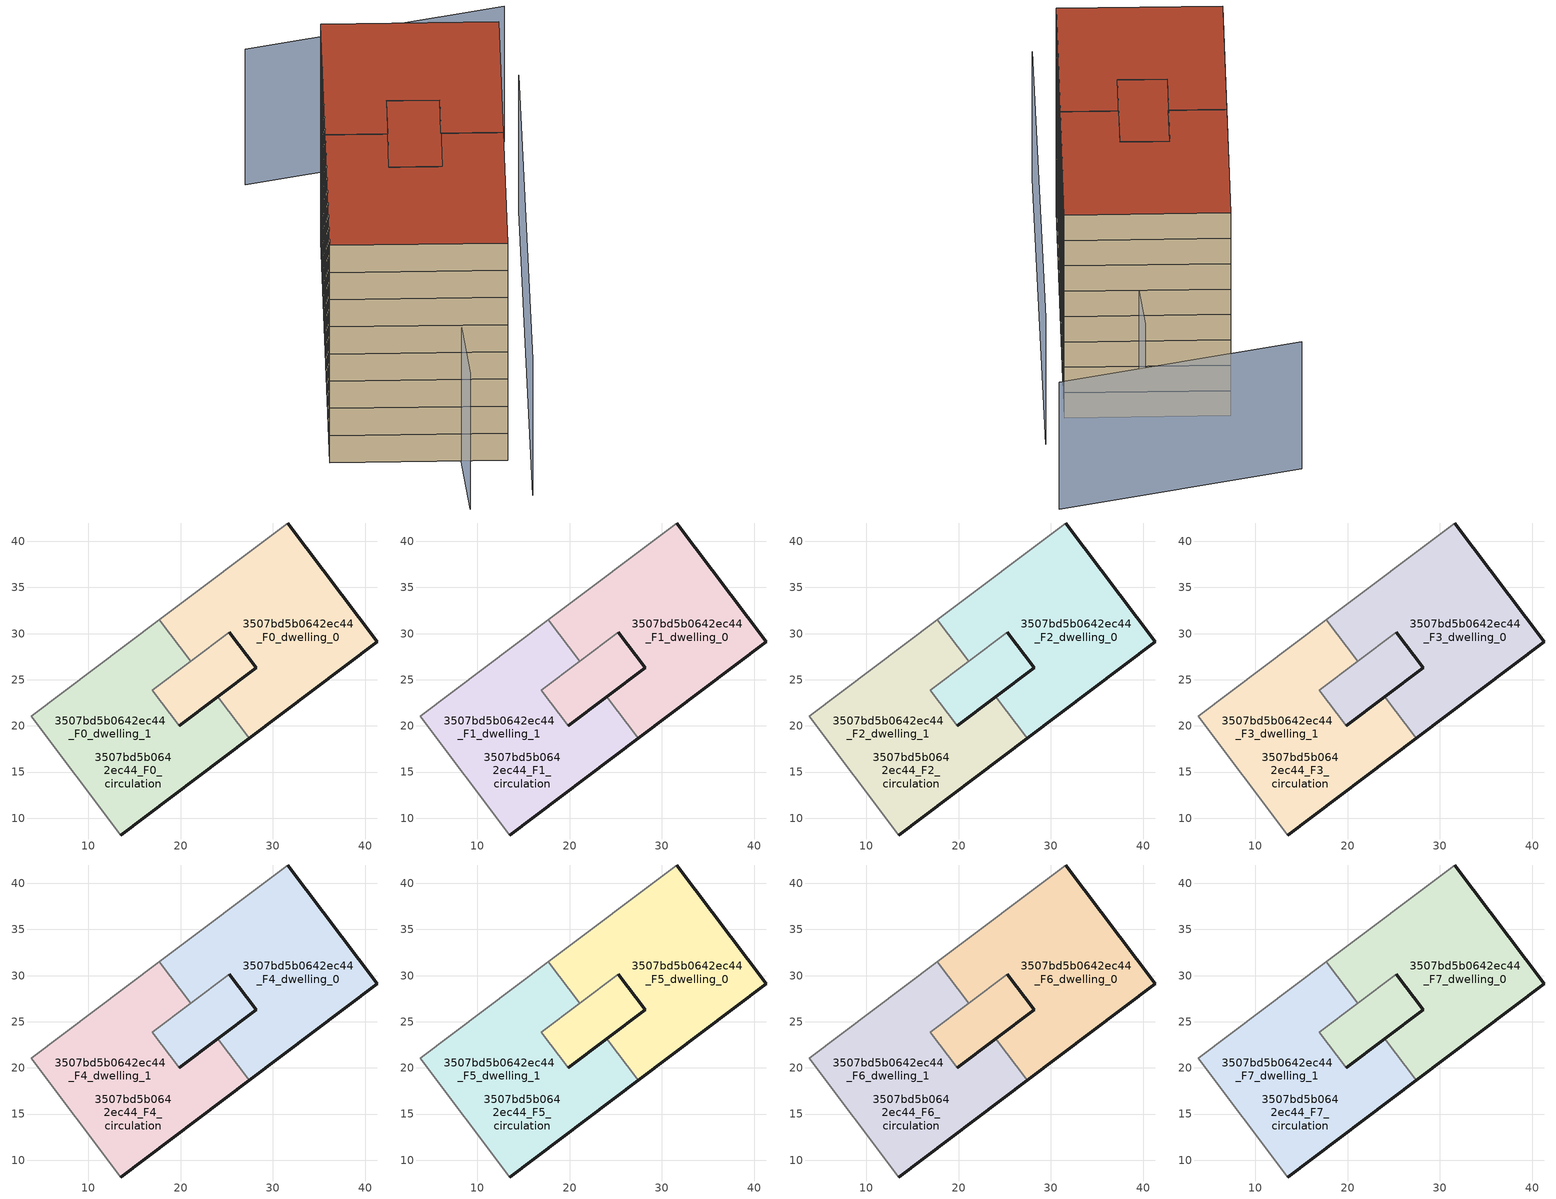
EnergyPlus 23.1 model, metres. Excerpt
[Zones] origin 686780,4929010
3507bd5b0642ec44_F0_dwelling_0
 floor ground (EU_floor_Construction): 25.27,30.15 28.18,26.3 19.85,20.01 16.94,23.86 21.1,27.01 z0; 31.59,41.99 41.29,29.14 27.41,18.66 24.01,23.15 28.18,26.3 25.27,30.15 21.1,27.01 17.71,31.51 z0
 wall outside (EU_wall_Construction): 25.27,30.15 28.18,26.3 24.01,23.15 / 27.41,18.66 41.29,29.14 31.59,41.99 z0:3
 wall adiabatic (EU_wall_Construction): 31.59,41.99 17.71,31.51 / 21.1,27.01 25.27,30.15 z0:3
 wall to 3507bd5b0642ec44_F0_dwelling_1 (EU_wall_Construction): 17.71,31.51 21.1,27.01 / 24.01,23.15 27.41,18.66 z0:3
3507bd5b0642ec44_F0_dwelling_1
 floor ground (EU_floor_Construction): 21.1,27.01 16.94,23.86 19.85,20.01 24.01,23.15 27.41,18.66 13.52,8.17 3.82,21.02 17.71,31.51 z0; 25.27,30.15 28.18,26.3 19.85,20.01 16.94,23.86 21.1,27.01 z0
 wall outside (EU_wall_Construction): 13.52,8.17 27.41,18.66 z0:3
 wall adiabatic (EU_wall_Construction): 24.01,23.15 19.85,20.01 16.94,23.86 21.1,27.01 / 17.71,31.51 3.82,21.02 13.52,8.17 z0:3
3507bd5b0642ec44_F0_circulation
 floor ground (EU_floor_Construction): 31.59,41.99 41.29,29.14 27.41,18.66 24.01,23.15 28.18,26.3 25.27,30.15 21.1,27.01 17.71,31.51 z0; 25.27,30.15 28.18,26.3 24.01,23.15 19.85,20.01 16.94,23.86 21.1,27.01 z0; 21.1,27.01 16.94,23.86 19.85,20.01 24.01,23.15 27.41,18.66 13.52,8.17 3.82,21.02 17.71,31.51 z0
 wall outside (EU_wall_Construction): 19.85,20.01 28.18,26.3 25.27,30.15 z0:3
 wall adiabatic (EU_wall_Construction): 25.27,30.15 16.94,23.86 19.85,20.01 z0:3
3507bd5b0642ec44_F1_dwelling_0
 floor outside (EU_floor_Construction): 31.59,41.99 41.29,29.14 27.41,18.66 24.01,23.15 28.18,26.3 25.27,30.15 21.1,27.01 17.71,31.51 z3; 25.27,30.15 28.18,26.3 19.85,20.01 16.94,23.86 21.1,27.01 z3
 wall outside (EU_wall_Construction): 25.27,30.15 28.18,26.3 24.01,23.15 / 27.41,18.66 41.29,29.14 31.59,41.99 z3:6
 wall adiabatic (EU_wall_Construction): 31.59,41.99 17.71,31.51 / 21.1,27.01 25.27,30.15 z3:6
 wall to 3507bd5b0642ec44_F1_dwelling_1 (EU_wall_Construction): 17.71,31.51 21.1,27.01 / 24.01,23.15 27.41,18.66 z3:6
3507bd5b0642ec44_F1_dwelling_1
 floor to 3507bd5b0642ec44_F0_dwelling_1 (EU_floor_Construction): 21.1,27.01 16.94,23.86 19.85,20.01 24.01,23.15 27.41,18.66 13.52,8.17 3.82,21.02 17.71,31.51 z3; 25.27,30.15 28.18,26.3 19.85,20.01 16.94,23.86 21.1,27.01 z3
 wall outside (EU_wall_Construction): 13.52,8.17 27.41,18.66 z3:6
 wall adiabatic (EU_wall_Construction): 24.01,23.15 19.85,20.01 16.94,23.86 21.1,27.01 / 17.71,31.51 3.82,21.02 13.52,8.17 z3:6
3507bd5b0642ec44_F1_circulation
 floor outside (EU_floor_Construction): 21.1,27.01 16.94,23.86 19.85,20.01 24.01,23.15 27.41,18.66 13.52,8.17 3.82,21.02 17.71,31.51 z3
 floor to 3507bd5b0642ec44_F0_circulation (EU_floor_Construction): 31.59,41.99 41.29,29.14 27.41,18.66 24.01,23.15 28.18,26.3 25.27,30.15 21.1,27.01 17.71,31.51 z3; 25.27,30.15 28.18,26.3 24.01,23.15 19.85,20.01 16.94,23.86 21.1,27.01 z3
 wall outside (EU_wall_Construction): 19.85,20.01 28.18,26.3 25.27,30.15 z3:6
 wall adiabatic (EU_wall_Construction): 25.27,30.15 16.94,23.86 19.85,20.01 z3:6
3507bd5b0642ec44_F2_dwelling_0
 floor outside (EU_floor_Construction): 31.59,41.99 41.29,29.14 27.41,18.66 24.01,23.15 28.18,26.3 25.27,30.15 21.1,27.01 17.71,31.51 z6; 25.27,30.15 28.18,26.3 19.85,20.01 16.94,23.86 21.1,27.01 z6
 wall outside (EU_wall_Construction): 25.27,30.15 28.18,26.3 24.01,23.15 / 27.41,18.66 41.29,29.14 31.59,41.99 z6:9
 wall adiabatic (EU_wall_Construction): 31.59,41.99 17.71,31.51 / 21.1,27.01 25.27,30.15 z6:9
 wall to 3507bd5b0642ec44_F2_dwelling_1 (EU_wall_Construction): 17.71,31.51 21.1,27.01 / 24.01,23.15 27.41,18.66 z6:9
3507bd5b0642ec44_F2_dwelling_1
 floor to 3507bd5b0642ec44_F1_dwelling_1 (EU_floor_Construction): 21.1,27.01 16.94,23.86 19.85,20.01 24.01,23.15 27.41,18.66 13.52,8.17 3.82,21.02 17.71,31.51 z6; 25.27,30.15 28.18,26.3 19.85,20.01 16.94,23.86 21.1,27.01 z6
 wall outside (EU_wall_Construction): 13.52,8.17 27.41,18.66 z6:9
 wall adiabatic (EU_wall_Construction): 24.01,23.15 19.85,20.01 16.94,23.86 21.1,27.01 / 17.71,31.51 3.82,21.02 13.52,8.17 z6:9
3507bd5b0642ec44_F2_circulation
 floor outside (EU_floor_Construction): 21.1,27.01 16.94,23.86 19.85,20.01 24.01,23.15 27.41,18.66 13.52,8.17 3.82,21.02 17.71,31.51 z6
 floor to 3507bd5b0642ec44_F1_circulation (EU_floor_Construction): 31.59,41.99 41.29,29.14 27.41,18.66 24.01,23.15 28.18,26.3 25.27,30.15 21.1,27.01 17.71,31.51 z6; 25.27,30.15 28.18,26.3 24.01,23.15 19.85,20.01 16.94,23.86 21.1,27.01 z6
 wall outside (EU_wall_Construction): 19.85,20.01 28.18,26.3 25.27,30.15 z6:9
 wall adiabatic (EU_wall_Construction): 25.27,30.15 16.94,23.86 19.85,20.01 z6:9
3507bd5b0642ec44_F3_dwelling_0
 floor outside (EU_floor_Construction): 31.59,41.99 41.29,29.14 27.41,18.66 24.01,23.15 28.18,26.3 25.27,30.15 21.1,27.01 17.71,31.51 z9; 25.27,30.15 28.18,26.3 19.85,20.01 16.94,23.86 21.1,27.01 z9
 wall outside (EU_wall_Construction): 25.27,30.15 28.18,26.3 24.01,23.15 / 27.41,18.66 41.29,29.14 31.59,41.99 z9:12
 wall adiabatic (EU_wall_Construction): 31.59,41.99 17.71,31.51 / 21.1,27.01 25.27,30.15 z9:12
 wall to 3507bd5b0642ec44_F3_dwelling_1 (EU_wall_Construction): 17.71,31.51 21.1,27.01 / 24.01,23.15 27.41,18.66 z9:12
3507bd5b0642ec44_F3_dwelling_1
 floor to 3507bd5b0642ec44_F2_dwelling_1 (EU_floor_Construction): 21.1,27.01 16.94,23.86 19.85,20.01 24.01,23.15 27.41,18.66 13.52,8.17 3.82,21.02 17.71,31.51 z9; 25.27,30.15 28.18,26.3 19.85,20.01 16.94,23.86 21.1,27.01 z9
 wall outside (EU_wall_Construction): 13.52,8.17 27.41,18.66 z9:12
 wall adiabatic (EU_wall_Construction): 24.01,23.15 19.85,20.01 16.94,23.86 21.1,27.01 / 17.71,31.51 3.82,21.02 13.52,8.17 z9:12
3507bd5b0642ec44_F3_circulation
 floor outside (EU_floor_Construction): 21.1,27.01 16.94,23.86 19.85,20.01 24.01,23.15 27.41,18.66 13.52,8.17 3.82,21.02 17.71,31.51 z9
 floor to 3507bd5b0642ec44_F2_circulation (EU_floor_Construction): 31.59,41.99 41.29,29.14 27.41,18.66 24.01,23.15 28.18,26.3 25.27,30.15 21.1,27.01 17.71,31.51 z9; 25.27,30.15 28.18,26.3 24.01,23.15 19.85,20.01 16.94,23.86 21.1,27.01 z9
 wall outside (EU_wall_Construction): 19.85,20.01 28.18,26.3 25.27,30.15 z9:12
 wall adiabatic (EU_wall_Construction): 25.27,30.15 16.94,23.86 19.85,20.01 z9:12
3507bd5b0642ec44_F4_dwelling_0
 floor outside (EU_floor_Construction): 31.59,41.99 41.29,29.14 27.41,18.66 24.01,23.15 28.18,26.3 25.27,30.15 21.1,27.01 17.71,31.51 z12; 25.27,30.15 28.18,26.3 19.85,20.01 16.94,23.86 21.1,27.01 z12
 wall outside (EU_wall_Construction): 25.27,30.15 28.18,26.3 24.01,23.15 / 27.41,18.66 41.29,29.14 31.59,41.99 z12:15
 wall adiabatic (EU_wall_Construction): 31.59,41.99 17.71,31.51 / 21.1,27.01 25.27,30.15 z12:15
 wall to 3507bd5b0642ec44_F4_dwelling_1 (EU_wall_Construction): 17.71,31.51 21.1,27.01 / 24.01,23.15 27.41,18.66 z12:15
3507bd5b0642ec44_F4_dwelling_1
 floor to 3507bd5b0642ec44_F3_dwelling_1 (EU_floor_Construction): 21.1,27.01 16.94,23.86 19.85,20.01 24.01,23.15 27.41,18.66 13.52,8.17 3.82,21.02 17.71,31.51 z12; 25.27,30.15 28.18,26.3 19.85,20.01 16.94,23.86 21.1,27.01 z12
 wall outside (EU_wall_Construction): 13.52,8.17 27.41,18.66 z12:15
 wall adiabatic (EU_wall_Construction): 24.01,23.15 19.85,20.01 16.94,23.86 21.1,27.01 / 17.71,31.51 3.82,21.02 13.52,8.17 z12:15
3507bd5b0642ec44_F4_circulation
 floor outside (EU_floor_Construction): 21.1,27.01 16.94,23.86 19.85,20.01 24.01,23.15 27.41,18.66 13.52,8.17 3.82,21.02 17.71,31.51 z12
 floor to 3507bd5b0642ec44_F3_circulation (EU_floor_Construction): 31.59,41.99 41.29,29.14 27.41,18.66 24.01,23.15 28.18,26.3 25.27,30.15 21.1,27.01 17.71,31.51 z12; 25.27,30.15 28.18,26.3 24.01,23.15 19.85,20.01 16.94,23.86 21.1,27.01 z12
 wall outside (EU_wall_Construction): 19.85,20.01 28.18,26.3 25.27,30.15 z12:15
 wall adiabatic (EU_wall_Construction): 25.27,30.15 16.94,23.86 19.85,20.01 z12:15
3507bd5b0642ec44_F5_dwelling_0
 floor outside (EU_floor_Construction): 31.59,41.99 41.29,29.14 27.41,18.66 24.01,23.15 28.18,26.3 25.27,30.15 21.1,27.01 17.71,31.51 z15; 25.27,30.15 28.18,26.3 19.85,20.01 16.94,23.86 21.1,27.01 z15
 wall outside (EU_wall_Construction): 25.27,30.15 28.18,26.3 24.01,23.15 / 27.41,18.66 41.29,29.14 31.59,41.99 z15:18
 wall adiabatic (EU_wall_Construction): 31.59,41.99 17.71,31.51 / 21.1,27.01 25.27,30.15 z15:18
 wall to 3507bd5b0642ec44_F5_dwelling_1 (EU_wall_Construction): 17.71,31.51 21.1,27.01 / 24.01,23.15 27.41,18.66 z15:18
3507bd5b0642ec44_F5_dwelling_1
 floor to 3507bd5b0642ec44_F4_dwelling_1 (EU_floor_Construction): 21.1,27.01 16.94,23.86 19.85,20.01 24.01,23.15 27.41,18.66 13.52,8.17 3.82,21.02 17.71,31.51 z15; 25.27,30.15 28.18,26.3 19.85,20.01 16.94,23.86 21.1,27.01 z15
 wall outside (EU_wall_Construction): 13.52,8.17 27.41,18.66 z15:18
 wall adiabatic (EU_wall_Construction): 24.01,23.15 19.85,20.01 16.94,23.86 21.1,27.01 / 17.71,31.51 3.82,21.02 13.52,8.17 z15:18
3507bd5b0642ec44_F5_circulation
 floor outside (EU_floor_Construction): 21.1,27.01 16.94,23.86 19.85,20.01 24.01,23.15 27.41,18.66 13.52,8.17 3.82,21.02 17.71,31.51 z15
 floor to 3507bd5b0642ec44_F4_circulation (EU_floor_Construction): 31.59,41.99 41.29,29.14 27.41,18.66 24.01,23.15 28.18,26.3 25.27,30.15 21.1,27.01 17.71,31.51 z15; 25.27,30.15 28.18,26.3 24.01,23.15 19.85,20.01 16.94,23.86 21.1,27.01 z15
 wall outside (EU_wall_Construction): 19.85,20.01 28.18,26.3 25.27,30.15 z15:18
 wall adiabatic (EU_wall_Construction): 25.27,30.15 16.94,23.86 19.85,20.01 z15:18
3507bd5b0642ec44_F6_dwelling_0
 floor outside (EU_floor_Construction): 31.59,41.99 41.29,29.14 27.41,18.66 24.01,23.15 28.18,26.3 25.27,30.15 21.1,27.01 17.71,31.51 z18; 25.27,30.15 28.18,26.3 19.85,20.01 16.94,23.86 21.1,27.01 z18
 wall outside (EU_wall_Construction): 25.27,30.15 28.18,26.3 24.01,23.15 / 27.41,18.66 41.29,29.14 31.59,41.99 z18:21
 wall adiabatic (EU_wall_Construction): 31.59,41.99 17.71,31.51 / 21.1,27.01 25.27,30.15 z18:21
 wall to 3507bd5b0642ec44_F6_dwelling_1 (EU_wall_Construction): 17.71,31.51 21.1,27.01 / 24.01,23.15 27.41,18.66 z18:21
3507bd5b0642ec44_F6_dwelling_1
 floor to 3507bd5b0642ec44_F5_dwelling_1 (EU_floor_Construction): 21.1,27.01 16.94,23.86 19.85,20.01 24.01,23.15 27.41,18.66 13.52,8.17 3.82,21.02 17.71,31.51 z18; 25.27,30.15 28.18,26.3 19.85,20.01 16.94,23.86 21.1,27.01 z18
 wall outside (EU_wall_Construction): 13.52,8.17 27.41,18.66 z18:21
 wall adiabatic (EU_wall_Construction): 24.01,23.15 19.85,20.01 16.94,23.86 21.1,27.01 / 17.71,31.51 3.82,21.02 13.52,8.17 z18:21
3507bd5b0642ec44_F6_circulation
 floor outside (EU_floor_Construction): 21.1,27.01 16.94,23.86 19.85,20.01 24.01,23.15 27.41,18.66 13.52,8.17 3.82,21.02 17.71,31.51 z18
 floor to 3507bd5b0642ec44_F5_circulation (EU_floor_Construction): 31.59,41.99 41.29,29.14 27.41,18.66 24.01,23.15 28.18,26.3 25.27,30.15 21.1,27.01 17.71,31.51 z18; 25.27,30.15 28.18,26.3 24.01,23.15 19.85,20.01 16.94,23.86 21.1,27.01 z18
 wall outside (EU_wall_Construction): 19.85,20.01 28.18,26.3 25.27,30.15 z18:21
 wall adiabatic (EU_wall_Construction): 25.27,30.15 16.94,23.86 19.85,20.01 z18:21
3507bd5b0642ec44_F7_dwelling_0
 floor outside (EU_floor_Construction): 31.59,41.99 41.29,29.14 27.41,18.66 24.01,23.15 28.18,26.3 25.27,30.15 21.1,27.01 17.71,31.51 z21; 25.27,30.15 28.18,26.3 19.85,20.01 16.94,23.86 21.1,27.01 z21
 wall outside (EU_wall_Construction): 25.27,30.15 28.18,26.3 24.01,23.15 / 27.41,18.66 41.29,29.14 31.59,41.99 z21:24
 wall adiabatic (EU_wall_Construction): 31.59,41.99 17.71,31.51 / 21.1,27.01 25.27,30.15 z21:24
 wall to 3507bd5b0642ec44_F7_dwelling_1 (EU_wall_Construction): 17.71,31.51 21.1,27.01 / 24.01,23.15 27.41,18.66 z21:24
 roof outside (EU_roof_Construction): 41.29,29.14 31.59,41.99 17.71,31.51 21.1,27.01 25.27,30.15 28.18,26.3 24.01,23.15 27.41,18.66 z24; 28.18,26.3 25.27,30.15 21.1,27.01 16.94,23.86 19.85,20.01 z24
3507bd5b0642ec44_F7_dwelling_1
 floor to 3507bd5b0642ec44_F6_dwelling_1 (EU_floor_Construction): 21.1,27.01 16.94,23.86 19.85,20.01 24.01,23.15 27.41,18.66 13.52,8.17 3.82,21.02 17.71,31.51 z21; 25.27,30.15 28.18,26.3 19.85,20.01 16.94,23.86 21.1,27.01 z21
 wall outside (EU_wall_Construction): 13.52,8.17 27.41,18.66 z21:24
 wall adiabatic (EU_wall_Construction): 24.01,23.15 19.85,20.01 16.94,23.86 21.1,27.01 / 17.71,31.51 3.82,21.02 13.52,8.17 z21:24
 roof outside (EU_roof_Construction): 27.41,18.66 24.01,23.15 19.85,20.01 16.94,23.86 21.1,27.01 17.71,31.51 3.82,21.02 13.52,8.17 z24; 28.18,26.3 25.27,30.15 21.1,27.01 16.94,23.86 19.85,20.01 z24
3507bd5b0642ec44_F7_circulation
 floor outside (EU_floor_Construction): 21.1,27.01 16.94,23.86 19.85,20.01 24.01,23.15 27.41,18.66 13.52,8.17 3.82,21.02 17.71,31.51 z21
 floor to 3507bd5b0642ec44_F6_circulation (EU_floor_Construction): 31.59,41.99 41.29,29.14 27.41,18.66 24.01,23.15 28.18,26.3 25.27,30.15 21.1,27.01 17.71,31.51 z21; 25.27,30.15 28.18,26.3 24.01,23.15 19.85,20.01 16.94,23.86 21.1,27.01 z21
 wall outside (EU_wall_Construction): 19.85,20.01 28.18,26.3 25.27,30.15 z21:24
 wall adiabatic (EU_wall_Construction): 25.27,30.15 16.94,23.86 19.85,20.01 z21:24
 roof outside (EU_roof_Construction): 41.29,29.14 31.59,41.99 17.71,31.51 21.1,27.01 25.27,30.15 28.18,26.3 24.01,23.15 27.41,18.66 z24; 24.01,23.15 28.18,26.3 25.27,30.15 21.1,27.01 16.94,23.86 19.85,20.01 z24; 27.41,18.66 24.01,23.15 19.85,20.01 16.94,23.86 21.1,27.01 17.71,31.51 3.82,21.02 13.52,8.17 z24
shading: 41.12,38.67 5.35,6.45 / 10.4,3.11 45.91,30.28 / 53.97,37.66 34.79,52.72 z0:15
[Building]
EU S2 Campaign: North Axis=0; Terrain=City; Solar Distribution=FullExterior
[Site:Location]
Bologna: Latitude=44.5; Longitude=11.25; Time Zone=1; Elevation=37
[SizingPeriod:WeatherFileDays]
AnnualSizingPeriod: Begin Month=1; Begin Day of Month=1; End Month=12; End Day of Month=31; Day of Week for Start Day=Monday; Use Weather File Daylight Saving Period=No; Use Weather File Rain and Snow Indicators=No
[MATERIAL]
EU_InternalMass_Material: Roughness=MediumRough; Thickness=0.1; Conductivity=1; Density=1800; Specific Heat=900; Thermal Absorptance=0.9; Solar Absorptance=0.7; Visible Absorptance=0.7
[MATERIAL:NOMASS] Roughness=MediumRough; Thermal Absorptance=0.9; Solar Absorptance=0.7; Visible Absorptance=0.7
Name | Thermal Resistance
EU_wall_NoMass | 0.905828
EU_roof_NoMass | 0.37593
EU_floor_NoMass | 0.67114
[CONSTRUCTION]
EU_wall_Construction: EU_wall_NoMass
EU_roof_Construction: EU_roof_NoMass
EU_floor_Construction: EU_floor_NoMass
EU_InternalMass_Construction: EU_InternalMass_Material
[ZONE] Type=1; Multiplier=1; Ceiling Height=autocalculate; Floor Area=autocalculate; Part of Total Floor Area=Yes
Name | Volume
3507bd5b0642ec44_F0_dwelling_0; 3507bd5b0642ec44_F1_dwelling_0; 3507bd5b0642ec44_F2_dwelling_0; 3507bd5b0642ec44_F3_dwelling_0; 3507bd5b0642ec44_F4_dwelling_0; 3507bd5b0642ec44_F5_dwelling_0; 3507bd5b0642ec44_F6_dwelling_0; 3507bd5b0642ec44_F7_dwelling_0 | 916.108
3507bd5b0642ec44_F0_dwelling_1; 3507bd5b0642ec44_F1_dwelling_1; 3507bd5b0642ec44_F2_dwelling_1; 3507bd5b0642ec44_F3_dwelling_1; 3507bd5b0642ec44_F4_dwelling_1; 3507bd5b0642ec44_F5_dwelling_1; 3507bd5b0642ec44_F6_dwelling_1; 3507bd5b0642ec44_F7_dwelling_1 | 916.109
3507bd5b0642ec44_F0_circulation; 3507bd5b0642ec44_F1_circulation; 3507bd5b0642ec44_F2_circulation; 3507bd5b0642ec44_F3_circulation; 3507bd5b0642ec44_F4_circulation; 3507bd5b0642ec44_F5_circulation; 3507bd5b0642ec44_F6_circulation; 3507bd5b0642ec44_F7_circulation | 1680.93
[INTERNALMASS] Construction=EU_InternalMass_Construction; Surface Area=254.942
Name | Zone or ZoneList
3507bd5b0642ec44_F0_dwelling_0_EU_InternalMass | 3507bd5b0642ec44_F0_dwelling_0
3507bd5b0642ec44_F0_dwelling_1_EU_InternalMass | 3507bd5b0642ec44_F0_dwelling_1
3507bd5b0642ec44_F1_dwelling_0_EU_InternalMass | 3507bd5b0642ec44_F1_dwelling_0
3507bd5b0642ec44_F1_dwelling_1_EU_InternalMass | 3507bd5b0642ec44_F1_dwelling_1
3507bd5b0642ec44_F2_dwelling_0_EU_InternalMass | 3507bd5b0642ec44_F2_dwelling_0
3507bd5b0642ec44_F2_dwelling_1_EU_InternalMass | 3507bd5b0642ec44_F2_dwelling_1
3507bd5b0642ec44_F3_dwelling_0_EU_InternalMass | 3507bd5b0642ec44_F3_dwelling_0
3507bd5b0642ec44_F3_dwelling_1_EU_InternalMass | 3507bd5b0642ec44_F3_dwelling_1
3507bd5b0642ec44_F4_dwelling_0_EU_InternalMass | 3507bd5b0642ec44_F4_dwelling_0
3507bd5b0642ec44_F4_dwelling_1_EU_InternalMass | 3507bd5b0642ec44_F4_dwelling_1
3507bd5b0642ec44_F5_dwelling_0_EU_InternalMass | 3507bd5b0642ec44_F5_dwelling_0
3507bd5b0642ec44_F5_dwelling_1_EU_InternalMass | 3507bd5b0642ec44_F5_dwelling_1
3507bd5b0642ec44_F6_dwelling_0_EU_InternalMass | 3507bd5b0642ec44_F6_dwelling_0
3507bd5b0642ec44_F6_dwelling_1_EU_InternalMass | 3507bd5b0642ec44_F6_dwelling_1
3507bd5b0642ec44_F7_dwelling_0_EU_InternalMass | 3507bd5b0642ec44_F7_dwelling_0
3507bd5b0642ec44_F7_dwelling_1_EU_InternalMass | 3507bd5b0642ec44_F7_dwelling_1
[OTHEREQUIPMENT] Fuel Type=Electricity; Design Level Calculation Method=Watts/Area; Power per Zone Floor Area=1; Fraction Latent=0; Fraction Radiant=0; Fraction Lost=0; Carbon Dioxide Generation Rate=0; EndUse Subcategory=EU_Step8_InternalGains
Name | Zone or ZoneList or Space or SpaceList | Schedule
EU_Step8_InternalGain_3507bd5b0642ec44_F0_dwelling_0_f000 | 3507bd5b0642ec44_F0_dwelling_0 | EU_Step8_GainSchedule_3507bd5b0642ec44_F0_dwelling_0_f000
EU_Step8_InternalGain_3507bd5b0642ec44_F0_dwelling_1_f000 | 3507bd5b0642ec44_F0_dwelling_1 | EU_Step8_GainSchedule_3507bd5b0642ec44_F0_dwelling_1_f000
EU_Step8_InternalGain_3507bd5b0642ec44_F1_dwelling_0_f000 | 3507bd5b0642ec44_F1_dwelling_0 | EU_Step8_GainSchedule_3507bd5b0642ec44_F1_dwelling_0_f000
EU_Step8_InternalGain_3507bd5b0642ec44_F1_dwelling_1_f000 | 3507bd5b0642ec44_F1_dwelling_1 | EU_Step8_GainSchedule_3507bd5b0642ec44_F1_dwelling_1_f000
EU_Step8_InternalGain_3507bd5b0642ec44_F2_dwelling_0_f000 | 3507bd5b0642ec44_F2_dwelling_0 | EU_Step8_GainSchedule_3507bd5b0642ec44_F2_dwelling_0_f000
EU_Step8_InternalGain_3507bd5b0642ec44_F2_dwelling_1_f000 | 3507bd5b0642ec44_F2_dwelling_1 | EU_Step8_GainSchedule_3507bd5b0642ec44_F2_dwelling_1_f000
EU_Step8_InternalGain_3507bd5b0642ec44_F3_dwelling_0_f000 | 3507bd5b0642ec44_F3_dwelling_0 | EU_Step8_GainSchedule_3507bd5b0642ec44_F3_dwelling_0_f000
EU_Step8_InternalGain_3507bd5b0642ec44_F3_dwelling_1_f000 | 3507bd5b0642ec44_F3_dwelling_1 | EU_Step8_GainSchedule_3507bd5b0642ec44_F3_dwelling_1_f000
EU_Step8_InternalGain_3507bd5b0642ec44_F4_dwelling_0_f000 | 3507bd5b0642ec44_F4_dwelling_0 | EU_Step8_GainSchedule_3507bd5b0642ec44_F4_dwelling_0_f000
EU_Step8_InternalGain_3507bd5b0642ec44_F4_dwelling_1_f000 | 3507bd5b0642ec44_F4_dwelling_1 | EU_Step8_GainSchedule_3507bd5b0642ec44_F4_dwelling_1_f000
EU_Step8_InternalGain_3507bd5b0642ec44_F5_dwelling_0_f000 | 3507bd5b0642ec44_F5_dwelling_0 | EU_Step8_GainSchedule_3507bd5b0642ec44_F5_dwelling_0_f000
EU_Step8_InternalGain_3507bd5b0642ec44_F5_dwelling_1_f000 | 3507bd5b0642ec44_F5_dwelling_1 | EU_Step8_GainSchedule_3507bd5b0642ec44_F5_dwelling_1_f000
EU_Step8_InternalGain_3507bd5b0642ec44_F6_dwelling_0_f000 | 3507bd5b0642ec44_F6_dwelling_0 | EU_Step8_GainSchedule_3507bd5b0642ec44_F6_dwelling_0_f000
EU_Step8_InternalGain_3507bd5b0642ec44_F6_dwelling_1_f000 | 3507bd5b0642ec44_F6_dwelling_1 | EU_Step8_GainSchedule_3507bd5b0642ec44_F6_dwelling_1_f000
EU_Step8_InternalGain_3507bd5b0642ec44_F7_dwelling_0_f000 | 3507bd5b0642ec44_F7_dwelling_0 | EU_Step8_GainSchedule_3507bd5b0642ec44_F7_dwelling_0_f000
EU_Step8_InternalGain_3507bd5b0642ec44_F7_dwelling_1_f000 | 3507bd5b0642ec44_F7_dwelling_1 | EU_Step8_GainSchedule_3507bd5b0642ec44_F7_dwelling_1_f000
[ZONEINFILTRATION:DESIGNFLOWRATE] Schedule=EU_AlwaysOn; Design Flow Rate Calculation Method=Flow/Area; Flow Rate per Floor Area=0.0005; Constant Term Coefficient=1; Temperature Term Coefficient=0; Velocity Term Coefficient=0; Velocity Squared Term Coefficient=0
Name | Zone or ZoneList or Space or SpaceList
EU_Circulation_Infiltration_3507bd5b0642ec44_F0_circulation | 3507bd5b0642ec44_F0_circulation
EU_Circulation_Infiltration_3507bd5b0642ec44_F1_circulation | 3507bd5b0642ec44_F1_circulation
EU_Circulation_Infiltration_3507bd5b0642ec44_F2_circulation | 3507bd5b0642ec44_F2_circulation
EU_Circulation_Infiltration_3507bd5b0642ec44_F3_circulation | 3507bd5b0642ec44_F3_circulation
EU_Circulation_Infiltration_3507bd5b0642ec44_F4_circulation | 3507bd5b0642ec44_F4_circulation
EU_Circulation_Infiltration_3507bd5b0642ec44_F5_circulation | 3507bd5b0642ec44_F5_circulation
EU_Circulation_Infiltration_3507bd5b0642ec44_F6_circulation | 3507bd5b0642ec44_F6_circulation
EU_Circulation_Infiltration_3507bd5b0642ec44_F7_circulation | 3507bd5b0642ec44_F7_circulation
[ZONEVENTILATION:DESIGNFLOWRATE] Schedule=EU_AlwaysOn; Design Flow Rate Calculation Method=AirChanges/Hour; Air Changes per Hour=0.73129; Ventilation Type=Natural; Fan Pressure Rise=0; Fan Total Efficiency=1; Constant Term Coefficient=1; Temperature Term Coefficient=0; Velocity Term Coefficient=0; Velocity Squared Term Coefficient=0; Minimum Indoor Temperature=-100; Maximum Indoor Temperature=100; Delta Temperature=-100; Minimum Outdoor Temperature=-100; Maximum Outdoor Temperature=100; Maximum Wind Speed=40
Name | Zone or ZoneList or Space or SpaceList
EU_ConstantAir_3507bd5b0642ec44_F0_dwelling_0 | 3507bd5b0642ec44_F0_dwelling_0
EU_ConstantAir_3507bd5b0642ec44_F0_dwelling_1 | 3507bd5b0642ec44_F0_dwelling_1
EU_ConstantAir_3507bd5b0642ec44_F1_dwelling_0 | 3507bd5b0642ec44_F1_dwelling_0
EU_ConstantAir_3507bd5b0642ec44_F1_dwelling_1 | 3507bd5b0642ec44_F1_dwelling_1
EU_ConstantAir_3507bd5b0642ec44_F2_dwelling_0 | 3507bd5b0642ec44_F2_dwelling_0
EU_ConstantAir_3507bd5b0642ec44_F2_dwelling_1 | 3507bd5b0642ec44_F2_dwelling_1
EU_ConstantAir_3507bd5b0642ec44_F3_dwelling_0 | 3507bd5b0642ec44_F3_dwelling_0
EU_ConstantAir_3507bd5b0642ec44_F3_dwelling_1 | 3507bd5b0642ec44_F3_dwelling_1
EU_ConstantAir_3507bd5b0642ec44_F4_dwelling_0 | 3507bd5b0642ec44_F4_dwelling_0
EU_ConstantAir_3507bd5b0642ec44_F4_dwelling_1 | 3507bd5b0642ec44_F4_dwelling_1
EU_ConstantAir_3507bd5b0642ec44_F5_dwelling_0 | 3507bd5b0642ec44_F5_dwelling_0
EU_ConstantAir_3507bd5b0642ec44_F5_dwelling_1 | 3507bd5b0642ec44_F5_dwelling_1
EU_ConstantAir_3507bd5b0642ec44_F6_dwelling_0 | 3507bd5b0642ec44_F6_dwelling_0
EU_ConstantAir_3507bd5b0642ec44_F6_dwelling_1 | 3507bd5b0642ec44_F6_dwelling_1
EU_ConstantAir_3507bd5b0642ec44_F7_dwelling_0 | 3507bd5b0642ec44_F7_dwelling_0
EU_ConstantAir_3507bd5b0642ec44_F7_dwelling_1 | 3507bd5b0642ec44_F7_dwelling_1
[HVACTEMPLATE:THERMOSTAT] Constant Heating Setpoint=20; Constant Cooling Setpoint=50
EU_HeatOnly_3507bd5b0642ec44_F0_dwelling_0; EU_HeatOnly_3507bd5b0642ec44_F0_dwelling_1; EU_HeatOnly_3507bd5b0642ec44_F1_dwelling_0; EU_HeatOnly_3507bd5b0642ec44_F1_dwelling_1; EU_HeatOnly_3507bd5b0642ec44_F2_dwelling_0; EU_HeatOnly_3507bd5b0642ec44_F2_dwelling_1; EU_HeatOnly_3507bd5b0642ec44_F3_dwelling_0; EU_HeatOnly_3507bd5b0642ec44_F3_dwelling_1; EU_HeatOnly_3507bd5b0642ec44_F4_dwelling_0; EU_HeatOnly_3507bd5b0642ec44_F4_dwelling_1; EU_HeatOnly_3507bd5b0642ec44_F5_dwelling_0; EU_HeatOnly_3507bd5b0642ec44_F5_dwelling_1; EU_HeatOnly_3507bd5b0642ec44_F6_dwelling_0; EU_HeatOnly_3507bd5b0642ec44_F6_dwelling_1; EU_HeatOnly_3507bd5b0642ec44_F7_dwelling_0; EU_HeatOnly_3507bd5b0642ec44_F7_dwelling_1
[HVACTEMPLATE:ZONE:IDEALLOADSAIRSYSTEM] System Availability Schedule=EU_AlwaysOn; Maximum Heating Supply Air Temperature=50; Minimum Cooling Supply Air Temperature=13; Maximum Heating Supply Air Humidity Ratio=0.0156; Minimum Cooling Supply Air Humidity Ratio=0.0077; Heating Limit=NoLimit; Cooling Limit=NoLimit; Heating Availability Schedule=EU_AlwaysOn; Cooling Availability Schedule=EU_CoolingOff; Dehumidification Control Type=ConstantSensibleHeatRatio; Cooling Sensible Heat Ratio=0.7; Dehumidification Setpoint=60; Humidification Control Type=None; Humidification Setpoint=30; Outdoor Air Method=None; Outdoor Air Flow Rate per Person=0.00944; Outdoor Air Flow Rate per Zone Floor Area=0; Outdoor Air Flow Rate per Zone=0; Demand Controlled Ventilation Type=None; Outdoor Air Economizer Type=NoEconomizer; Heat Recovery Type=None; Sensible Heat Recovery Effectiveness=0.7; Latent Heat Recovery Effectiveness=0.65
Name | Template Thermostat
3507bd5b0642ec44_F0_dwelling_0 | EU_HeatOnly_3507bd5b0642ec44_F0_dwelling_0
3507bd5b0642ec44_F0_dwelling_1 | EU_HeatOnly_3507bd5b0642ec44_F0_dwelling_1
3507bd5b0642ec44_F1_dwelling_0 | EU_HeatOnly_3507bd5b0642ec44_F1_dwelling_0
3507bd5b0642ec44_F1_dwelling_1 | EU_HeatOnly_3507bd5b0642ec44_F1_dwelling_1
3507bd5b0642ec44_F2_dwelling_0 | EU_HeatOnly_3507bd5b0642ec44_F2_dwelling_0
3507bd5b0642ec44_F2_dwelling_1 | EU_HeatOnly_3507bd5b0642ec44_F2_dwelling_1
3507bd5b0642ec44_F3_dwelling_0 | EU_HeatOnly_3507bd5b0642ec44_F3_dwelling_0
3507bd5b0642ec44_F3_dwelling_1 | EU_HeatOnly_3507bd5b0642ec44_F3_dwelling_1
3507bd5b0642ec44_F4_dwelling_0 | EU_HeatOnly_3507bd5b0642ec44_F4_dwelling_0
3507bd5b0642ec44_F4_dwelling_1 | EU_HeatOnly_3507bd5b0642ec44_F4_dwelling_1
3507bd5b0642ec44_F5_dwelling_0 | EU_HeatOnly_3507bd5b0642ec44_F5_dwelling_0
3507bd5b0642ec44_F5_dwelling_1 | EU_HeatOnly_3507bd5b0642ec44_F5_dwelling_1
3507bd5b0642ec44_F6_dwelling_0 | EU_HeatOnly_3507bd5b0642ec44_F6_dwelling_0
3507bd5b0642ec44_F6_dwelling_1 | EU_HeatOnly_3507bd5b0642ec44_F6_dwelling_1
3507bd5b0642ec44_F7_dwelling_0 | EU_HeatOnly_3507bd5b0642ec44_F7_dwelling_0
3507bd5b0642ec44_F7_dwelling_1 | EU_HeatOnly_3507bd5b0642ec44_F7_dwelling_1
[SIZING:ZONE] Zone Cooling Design Supply Air Temperature Input Method=SupplyAirTemperature; Zone Cooling Design Supply Air Temperature=13; Zone Heating Design Supply Air Temperature Input Method=SupplyAirTemperature; Zone Heating Design Supply Air Temperature=50; Zone Cooling Design Supply Air Humidity Ratio=0.008; Zone Heating Design Supply Air Humidity Ratio=0.008; Cooling Design Air Flow Method=DesignDay; Cooling Design Air Flow Rate=0; Cooling Minimum Air Flow per Zone Floor Area=0.000762; Cooling Minimum Air Flow=0; Cooling Minimum Air Flow Fraction=0.2; Heating Design Air Flow Method=DesignDay; Heating Design Air Flow Rate=0; Heating Maximum Air Flow per Zone Floor Area=0.002032; Heating Maximum Air Flow=0.141576; Heating Maximum Air Flow Fraction=0.3; Account for Dedicated Outdoor Air System=No; Dedicated Outdoor Air System Control Strategy=NeutralSupplyAir; Dedicated Outdoor Air Low Setpoint Temperature for Design=autosize; Dedicated Outdoor Air High Setpoint Temperature for Design=autosize; Zone Load Sizing Method=Sensible Load Only No Latent Load; Zone Latent Cooling Design Supply Air Humidity Ratio Input Method=HumidityRatioDifference; Zone Cooling Design Supply Air Humidity Ratio Difference=0.005; Zone Latent Heating Design Supply Air Humidity Ratio Input Method=HumidityRatioDifference; Zone Humidification Design Supply Air Humidity Ratio Difference=0.005
3507bd5b0642ec44_F0_dwelling_0; 3507bd5b0642ec44_F0_dwelling_1; 3507bd5b0642ec44_F1_dwelling_0; 3507bd5b0642ec44_F1_dwelling_1; 3507bd5b0642ec44_F2_dwelling_0; 3507bd5b0642ec44_F2_dwelling_1; 3507bd5b0642ec44_F3_dwelling_0; 3507bd5b0642ec44_F3_dwelling_1; 3507bd5b0642ec44_F4_dwelling_0; 3507bd5b0642ec44_F4_dwelling_1; 3507bd5b0642ec44_F5_dwelling_0; 3507bd5b0642ec44_F5_dwelling_1; 3507bd5b0642ec44_F6_dwelling_0; 3507bd5b0642ec44_F6_dwelling_1; 3507bd5b0642ec44_F7_dwelling_0; 3507bd5b0642ec44_F7_dwelling_1
[SCHEDULE:CONSTANT]
Name | Hourly Value
EU_AlwaysOn | 1
EU_CoolingOff | 0
[SCHEDULE:FILE] Column Number=1; Rows to Skip at Top=0; Number of Hours of Data=8760; Column Separator=Comma; Interpolate to Timestep=No; Minutes per Item=60; Adjust Schedule for Daylight Savings=Yes
Name | File
EU_Step8_GainSchedule_3507bd5b0642ec44_F0_dwelling_0_f000 | ../../schedules/3507bd5b0642ec44/3507bd5b0642ec44_F0_dwelling_0_f000_gain.csv
EU_Step8_GainSchedule_3507bd5b0642ec44_F0_dwelling_1_f000 | ../../schedules/3507bd5b0642ec44/3507bd5b0642ec44_F0_dwelling_1_f000_gain.csv
EU_Step8_GainSchedule_3507bd5b0642ec44_F1_dwelling_0_f000 | ../../schedules/3507bd5b0642ec44/3507bd5b0642ec44_F1_dwelling_0_f000_gain.csv
EU_Step8_GainSchedule_3507bd5b0642ec44_F1_dwelling_1_f000 | ../../schedules/3507bd5b0642ec44/3507bd5b0642ec44_F1_dwelling_1_f000_gain.csv
EU_Step8_GainSchedule_3507bd5b0642ec44_F2_dwelling_0_f000 | ../../schedules/3507bd5b0642ec44/3507bd5b0642ec44_F2_dwelling_0_f000_gain.csv
EU_Step8_GainSchedule_3507bd5b0642ec44_F2_dwelling_1_f000 | ../../schedules/3507bd5b0642ec44/3507bd5b0642ec44_F2_dwelling_1_f000_gain.csv
EU_Step8_GainSchedule_3507bd5b0642ec44_F3_dwelling_0_f000 | ../../schedules/3507bd5b0642ec44/3507bd5b0642ec44_F3_dwelling_0_f000_gain.csv
EU_Step8_GainSchedule_3507bd5b0642ec44_F3_dwelling_1_f000 | ../../schedules/3507bd5b0642ec44/3507bd5b0642ec44_F3_dwelling_1_f000_gain.csv
EU_Step8_GainSchedule_3507bd5b0642ec44_F4_dwelling_0_f000 | ../../schedules/3507bd5b0642ec44/3507bd5b0642ec44_F4_dwelling_0_f000_gain.csv
EU_Step8_GainSchedule_3507bd5b0642ec44_F4_dwelling_1_f000 | ../../schedules/3507bd5b0642ec44/3507bd5b0642ec44_F4_dwelling_1_f000_gain.csv
EU_Step8_GainSchedule_3507bd5b0642ec44_F5_dwelling_0_f000 | ../../schedules/3507bd5b0642ec44/3507bd5b0642ec44_F5_dwelling_0_f000_gain.csv
EU_Step8_GainSchedule_3507bd5b0642ec44_F5_dwelling_1_f000 | ../../schedules/3507bd5b0642ec44/3507bd5b0642ec44_F5_dwelling_1_f000_gain.csv
EU_Step8_GainSchedule_3507bd5b0642ec44_F6_dwelling_0_f000 | ../../schedules/3507bd5b0642ec44/3507bd5b0642ec44_F6_dwelling_0_f000_gain.csv
EU_Step8_GainSchedule_3507bd5b0642ec44_F6_dwelling_1_f000 | ../../schedules/3507bd5b0642ec44/3507bd5b0642ec44_F6_dwelling_1_f000_gain.csv
EU_Step8_GainSchedule_3507bd5b0642ec44_F7_dwelling_0_f000 | ../../schedules/3507bd5b0642ec44/3507bd5b0642ec44_F7_dwelling_0_f000_gain.csv
EU_Step8_GainSchedule_3507bd5b0642ec44_F7_dwelling_1_f000 | ../../schedules/3507bd5b0642ec44/3507bd5b0642ec44_F7_dwelling_1_f000_gain.csv
